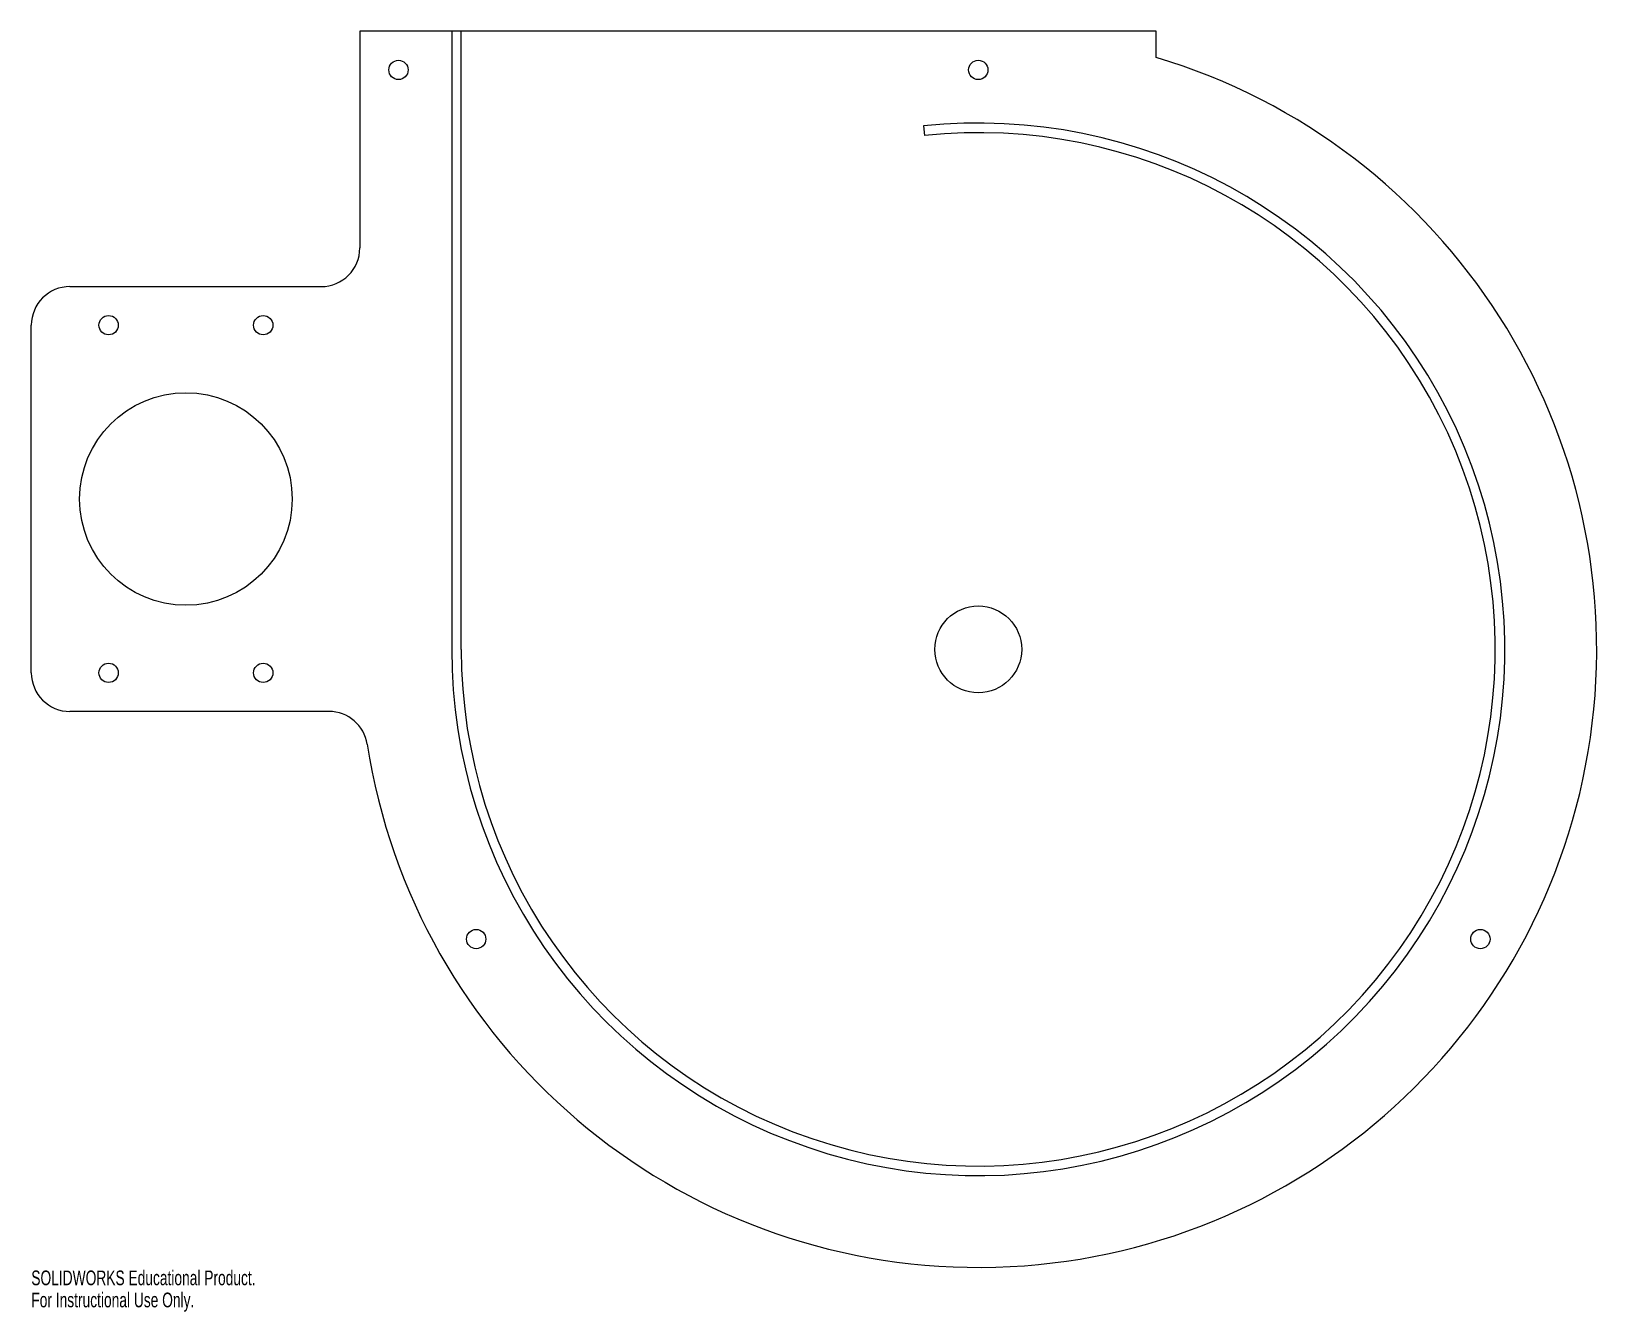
# Model space of a CAD drawing. Header units: inches. Extents: x -12.3 to 8, y -8.6 to 8.
import ezdxf

# ---------------------------------------------------------------- set-up
doc = ezdxf.new("R2010")
doc.units = ezdxf.units.IN
doc.header["$MEASUREMENT"] = 0
doc.styles.add('SLDTEXTSTYLE0', font='TXT', dxfattribs={"width": 0.7})

msp = doc.modelspace()

# ---------------------------------------------------------------- linework, layer by layer
at = {"color": 7, "linetype": 'Continuous', "lineweight": 15}
for p, q in [((-8, 8), (-8, 5.196)), ((2.301, 8), (-8, 8)), ((-6.812, 8), (-6.812, 0)), ((-6.688, 0), (-6.688, 8)), ((2.301, 7.662), (2.301, 8)), ((-0.71, 6.775), (-0.697, 6.651)), ((-11.75, 4.696), (-8.5, 4.696)), ((-12.25, -0.304), (-12.25, 4.196)), ((-8.399, -0.804), (-11.75, -0.804))]:
    msp.add_line(p, q, dxfattribs=at)
for centre, radius in [((-7.5, 7.5), 0.125), ((0, 7.5), 0.125), ((-11.25, 4.196), 0.125), ((-9.25, 4.196), 0.125), ((-10.25, 1.946), 1.375), ((0, 0), 0.562), ((-11.25, -0.304), 0.125), ((-9.25, -0.304), 0.125), ((-6.495, -3.75), 0.125), ((6.495, -3.75), 0.125)]:
    msp.add_circle(centre, radius, dxfattribs=at)
for centre, radius, start, end in [((0, 0), 8, 188.8255, 73.2879), ((0, 0), 6.812, 180, 95.9801), ((0, 0), 6.688, 180, 95.9801), ((-8.5, 5.196), 0.5, 270, 0), ((-11.75, 4.196), 0.5, 90, 180), ((-11.75, -0.304), 0.5, 180, 270), ((-8.399, -1.304), 0.5, 8.8255, 90)]:
    msp.add_arc(centre, radius, start, end, dxfattribs=at)

# ---------------------------------------------------------------- texts
at = {"color": 7, "linetype": 'Continuous', "char_height": 0.1903, "attachment_point": 1, "style": 'SLDTEXTSTYLE0'}
for s, insert in [('SOLIDWORKS Educational Product.', (-12.25, -8.04)), ('For Instructional Use Only.', (-12.25, -8.326))]:
    msp.add_mtext(s, dxfattribs=dict(at, insert=insert))

doc.saveas('drawing.dxf')
